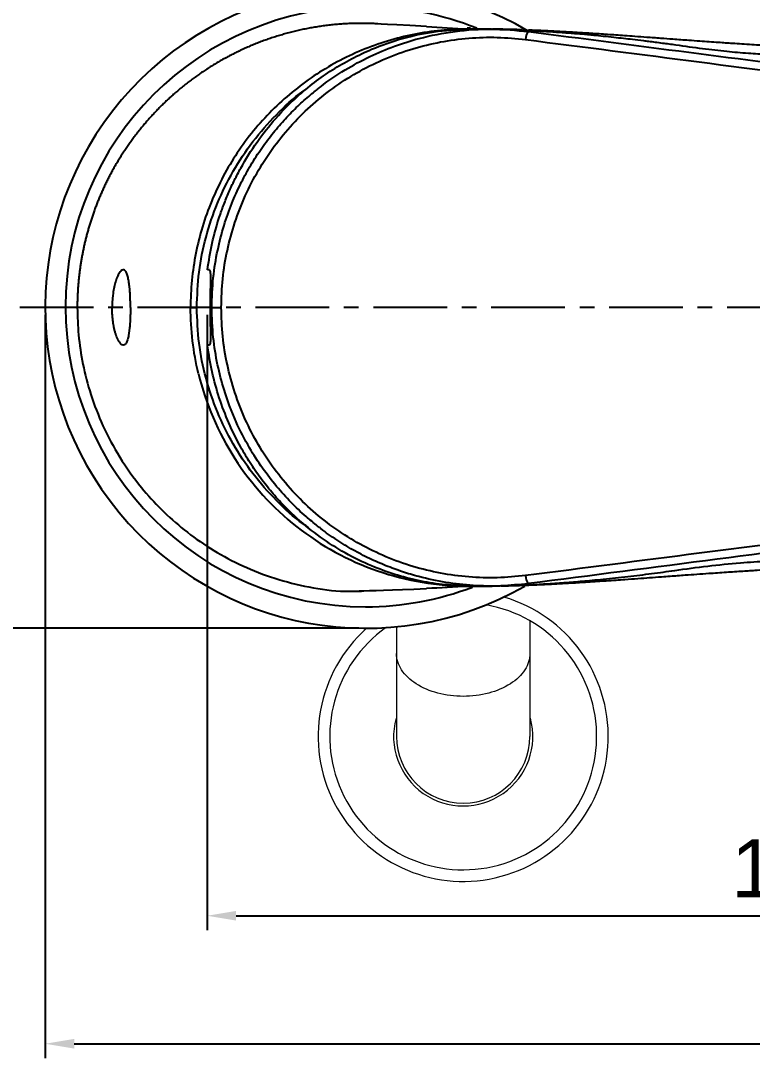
# Model space of a CAD drawing. Header units: millimetres. Extents: x 1261 to 1854, y -639 to -219.
# Drawn here: x 1374.3 to 1437.3, y -356 to -266.6 of the extents above; entities that cross this region are included whole.
import ezdxf

# ---------------------------------------------------------------- set-up
doc = ezdxf.new("R2010")
doc.units = ezdxf.units.MM
doc.header["$LTSCALE"] = 0.1
doc.linetypes.add('CENTERX2', pattern=[101.6, 63.5, -12.7, 12.7, -12.7])
doc.layers.get('0').update_dxf_attribs({"lineweight": 13})
doc.layers.add('CENTER', color=1, linetype='CENTERX2')
doc.layers.add('DIM', color=3, linetype='Continuous', lineweight=9)
doc.styles.get("Standard").update_dxf_attribs({"font": 'arial.ttf'})
doc.dimstyles.new('ISO-25', dxfattribs={"dimtxt": 2.5, "dimasz": 2.5, "dimexe": 1.25, "dimexo": 0.625, "dimtad": 1, "dimtxsty": 'Standard', "dimcen": 2.5, "dimadec": 0, "dimazin": 0, "dimtfac": 1, "dimtmove": 0, "dimatfit": 3, "dimfxl": 0, "dimarcsym": 0})

# ---------------------------------------------------------------- blocks, each defined once
blk = doc.blocks.new('*D15')
at = {"layer": 'Defpoints', "color": 0}
for p in [(1376.387, -291.277), (1534.956, -291.277), (1534.956, -354.724)]:
    blk.add_point(p, dxfattribs=at)
at = {"layer": 'DIM', "color": 3, "linetype": 'ByBlock', "lineweight": -2}
for p, q in [((1376.387, -291.902), (1376.387, -355.974)), ((1534.956, -291.902), (1534.956, -355.974)), ((1378.887, -354.724), (1532.456, -354.724))]:
    blk.add_line(p, q, dxfattribs=at)
at = {"layer": 'DIM', "color": 3}
for points in [[(1378.887, -354.307), (1378.887, -355.14), (1376.387, -354.724)], [(1532.456, -354.307), (1532.456, -355.14), (1534.956, -354.724)]]:
    blk.add_solid(points, dxfattribs=at)
at = {"layer": 'DIM', "color": 3, "insert": (1455.671, -351.094), "char_height": 5, "attachment_point": 5}
blk.add_mtext('158,6', dxfattribs=at)
blk = doc.blocks.new('*D16')
at = {"layer": 'Defpoints', "color": 0}
for p in [(1404.024, -263.639), (1354.168, -318.914), (1404.024, -318.914)]:
    blk.add_point(p, dxfattribs=at)
at = {"layer": 'DIM', "color": 3, "linetype": 'ByBlock', "lineweight": -2}
for p, q in [((1403.399, -263.639), (1352.918, -263.639)), ((1354.168, -266.139), (1354.168, -316.414)), ((1403.399, -318.914), (1352.918, -318.914))]:
    blk.add_line(p, q, dxfattribs=at)
at = {"layer": 'DIM', "color": 3}
for points in [[(1353.752, -266.139), (1354.585, -266.139), (1354.168, -263.639)], [(1353.752, -316.414), (1354.585, -316.414), (1354.168, -318.914)]]:
    blk.add_solid(points, dxfattribs=at)
at = {"layer": 'DIM', "color": 3, "insert": (1350.539, -291.277), "char_height": 5, "attachment_point": 5, "rotation": 90}
blk.add_mtext('55,3', dxfattribs=at)
blk = doc.blocks.new('*D17')
at = {"layer": 'Defpoints', "color": 0}
for p in [(1390.336, -291.277), (1498.137, -291.277), (1498.137, -343.693)]:
    blk.add_point(p, dxfattribs=at)
at = {"layer": 'DIM', "color": 3, "linetype": 'ByBlock', "lineweight": -2}
for p, q in [((1390.336, -291.902), (1390.336, -344.943)), ((1498.137, -291.902), (1498.137, -344.943)), ((1392.836, -343.693), (1495.637, -343.693))]:
    blk.add_line(p, q, dxfattribs=at)
at = {"layer": 'DIM', "color": 3}
for points in [[(1392.836, -343.277), (1392.836, -344.11), (1390.336, -343.693)], [(1495.637, -343.277), (1495.637, -344.11), (1498.137, -343.693)]]:
    blk.add_solid(points, dxfattribs=at)
at = {"layer": 'DIM', "color": 3, "insert": (1444.236, -340.064), "char_height": 5, "attachment_point": 5}
blk.add_mtext('107,8', dxfattribs=at)

msp = doc.modelspace()

# ---------------------------------------------------------------- linework, layer by layer
at = {"color": 7, "linetype": 'Continuous', "lineweight": 25}
for p, q in [((1405.002, -266.818), (1404.969, -266.816)), ((1405.002, -266.818), (1404.969, -266.816)), ((1413.103, -267.277), (1412.704, -267.28)), ((1414.84, -267.277), (1413.088, -267.277)), ((1390.533, -288.027), (1390.366, -288.027)), ((1379.147, -291.277), (1379.144, -291.277)), ((1390.596, -291.277), (1390.734, -291.277)), ((1390.533, -294.527), (1390.366, -294.527)), ((1412.704, -315.273), (1413.103, -315.277)), ((1413.088, -315.277), (1414.84, -315.277)), ((1414.421, -315.277), (1415.432, -315.26)), ((1414.421, -315.277), (1415.432, -315.26))]:
    msp.add_line(p, q, dxfattribs=at)
at = {"color": 7, "linetype": 'Continuous'}
for p, q in [((1418.158, -318.272), (1418.158, -328.231)), ((1406.658, -318.74), (1406.658, -328.231))]:
    msp.add_line(p, q, dxfattribs=at)
at = {"color": 7, "linetype": 'Continuous', "lineweight": 25, "flags": 128}
for points in [[(1388.909, -291.277), (1388.928, -291.277), (1388.966, -291.277), (1389.02, -291.277), (1389.088, -291.277), (1389.169, -291.277), (1389.258, -291.277), (1389.353, -291.277), (1389.45, -291.277)], [(1388.909, -291.277), (1388.928, -291.277), (1388.966, -291.277), (1389.02, -291.277), (1389.088, -291.277), (1389.169, -291.277), (1389.258, -291.277), (1389.353, -291.277), (1389.45, -291.277)], [(1390.734, -291.277), (1390.761, -291.277), (1390.815, -291.277), (1390.893, -291.277), (1390.993, -291.277), (1391.113, -291.277), (1391.249, -291.277), (1391.398, -291.277), (1391.556, -291.277)]]:
    msp.add_lwpolyline(points, dxfattribs=at)
at = {"color": 7, "linetype": 'Continuous', "lineweight": 25}
for centre, radius, start, end in [((1404.024, -291.277), 27.638, 59.59367, 299.73114), ((1403.987, -291.208), 25.855, 90, 270), ((1403.987, -291.208), 25.855, 68.18586, 90), ((1418.907, -268.178), 1.127, 141.88058, 179.86995), ((1418.907, -314.376), 1.127, 180.12968, 218.12008), ((1403.987, -291.208), 25.855, 270, 290.90669)]:
    msp.add_arc(centre, radius, start, end, dxfattribs=at)
at = {"color": 7, "linetype": 'Continuous'}
for radius, start, end in [(12.5, 131.81114, 73.75336), (11.5, 125.43284, 80.13166), (6, 164.82052, 15.17935), (5.75, 180, 0)]:
    msp.add_arc((1412.408, -328.231), radius, start, end, dxfattribs=at)
at = {"color": 7, "linetype": 'Continuous', "lineweight": 25}
for points, knots in [([(1405.059, -266.821), (1404.89, -266.812), (1404.553, -266.795), (1404.048, -266.782), (1403.545, -266.779), (1403.043, -266.786), (1402.544, -266.804), (1402.047, -266.832), (1401.553, -266.869), (1401.061, -266.916), (1400.572, -266.973), (1400.087, -267.039), (1399.605, -267.114), (1399.126, -267.199), (1398.651, -267.293), (1398.18, -267.395), (1397.713, -267.507), (1397.25, -267.627), (1396.791, -267.755), (1396.337, -267.892), (1395.888, -268.037), (1395.443, -268.19), (1395.003, -268.352), (1394.568, -268.521), (1394.138, -268.697), (1393.713, -268.881), (1393.294, -269.072), (1392.88, -269.27), (1392.471, -269.475), (1392.068, -269.687), (1391.671, -269.905), (1391.279, -270.129), (1390.893, -270.359), (1390.513, -270.596), (1390.139, -270.838), (1389.771, -271.086), (1389.409, -271.339), (1389.053, -271.597), (1388.704, -271.861), (1388.361, -272.13), (1388.024, -272.403), (1387.693, -272.681), (1387.369, -272.964), (1387.052, -273.251), (1386.741, -273.543), (1386.436, -273.838), (1386.139, -274.137), (1385.847, -274.44), (1385.562, -274.747), (1385.284, -275.057), (1385.013, -275.37), (1384.747, -275.687), (1384.489, -276.006), (1384.237, -276.328), (1383.991, -276.652), (1383.752, -276.979), (1383.52, -277.309), (1383.294, -277.64), (1383.074, -277.974), (1382.861, -278.309), (1382.655, -278.646), (1382.454, -278.985), (1382.26, -279.325), (1382.073, -279.666), (1381.892, -280.009), (1381.717, -280.352), (1381.548, -280.697), (1381.386, -281.043), (1381.23, -281.389), (1381.08, -281.736), (1380.936, -282.083), (1380.799, -282.431), (1380.667, -282.779), (1380.541, -283.127), (1380.422, -283.476), (1380.308, -283.824), (1380.2, -284.172), (1380.098, -284.52), (1380.001, -284.867), (1379.91, -285.214), (1379.824, -285.56), (1379.744, -285.906), (1379.669, -286.251), (1379.6, -286.595), (1379.536, -286.938), (1379.476, -287.28), (1379.423, -287.621), (1379.374, -287.96), (1379.33, -288.299), (1379.291, -288.636), (1379.256, -288.972), (1379.227, -289.306), (1379.202, -289.639), (1379.182, -289.97), (1379.166, -290.299), (1379.155, -290.626), (1379.148, -290.952), (1379.148, -291.169), (1379.147, -291.277)], [0, 0, 0, 0, 0.012715, 0.025381, 0.037999, 0.050569, 0.063091, 0.075564, 0.087989, 0.100366, 0.112694, 0.124974, 0.137206, 0.149388, 0.161522, 0.173607, 0.185643, 0.197631, 0.209569, 0.221459, 0.233301, 0.245094, 0.256839, 0.268535, 0.280184, 0.291785, 0.303338, 0.314843, 0.3263, 0.33771, 0.349071, 0.360384, 0.371648, 0.382864, 0.394032, 0.405151, 0.416222, 0.427244, 0.438218, 0.449142, 0.460018, 0.470845, 0.481624, 0.492354, 0.503036, 0.513669, 0.524254, 0.534791, 0.54528, 0.555721, 0.566114, 0.576458, 0.586755, 0.597003, 0.607204, 0.617356, 0.627459, 0.637515, 0.647522, 0.65748, 0.66739, 0.677251, 0.687064, 0.696828, 0.706543, 0.716209, 0.725827, 0.735396, 0.744917, 0.754389, 0.763812, 0.773187, 0.782514, 0.791793, 0.801023, 0.810205, 0.819339, 0.828425, 0.837463, 0.846453, 0.855394, 0.864287, 0.873132, 0.881929, 0.890677, 0.899378, 0.908029, 0.916633, 0.925187, 0.933694, 0.942152, 0.950561, 0.958922, 0.967235, 0.975499, 0.983714, 0.991881, 1, 1, 1, 1]), ([(1409.241, -267.055), (1404.89, -266.812), (1404.553, -266.795), (1404.048, -266.782), (1403.545, -266.779), (1403.043, -266.786), (1402.544, -266.804), (1402.047, -266.832), (1401.553, -266.869), (1401.061, -266.916), (1400.572, -266.973), (1400.087, -267.039), (1399.605, -267.114), (1399.126, -267.199), (1398.651, -267.293), (1398.18, -267.395), (1397.713, -267.507), (1397.25, -267.627), (1396.791, -267.755), (1396.337, -267.892), (1395.888, -268.037), (1395.443, -268.19), (1395.003, -268.352), (1394.568, -268.521), (1394.138, -268.697), (1393.713, -268.881), (1393.294, -269.072), (1392.88, -269.27), (1392.471, -269.475), (1392.068, -269.687), (1391.671, -269.905), (1391.279, -270.129), (1390.893, -270.359), (1390.513, -270.596), (1390.139, -270.838), (1389.771, -271.086), (1389.409, -271.339), (1389.053, -271.597), (1388.704, -271.861), (1388.361, -272.13), (1388.024, -272.403), (1387.693, -272.681), (1387.369, -272.964), (1387.052, -273.251), (1386.741, -273.543), (1386.436, -273.838), (1386.139, -274.137), (1385.847, -274.44), (1385.562, -274.747), (1385.284, -275.057), (1385.013, -275.37), (1384.747, -275.687), (1384.489, -276.006), (1384.237, -276.328), (1383.991, -276.652), (1383.752, -276.979), (1383.52, -277.309), (1383.294, -277.64), (1383.074, -277.974), (1382.861, -278.309), (1382.655, -278.646), (1382.454, -278.985), (1382.26, -279.325), (1382.073, -279.666), (1381.892, -280.009), (1381.717, -280.352), (1381.548, -280.697), (1381.386, -281.043), (1381.23, -281.389), (1381.08, -281.736), (1380.936, -282.083), (1380.799, -282.431), (1380.667, -282.779), (1380.541, -283.127), (1380.422, -283.476), (1380.308, -283.824), (1380.2, -284.172), (1380.098, -284.52), (1380.001, -284.867), (1379.91, -285.214), (1379.824, -285.56), (1379.744, -285.906), (1379.669, -286.251), (1379.6, -286.595), (1379.536, -286.938), (1379.476, -287.28), (1379.423, -287.621), (1379.374, -287.96), (1379.33, -288.299), (1379.291, -288.636), (1379.256, -288.972), (1379.227, -289.306), (1379.202, -289.639), (1379.182, -289.97), (1379.166, -290.299), (1379.155, -290.626), (1379.148, -290.952), (1379.148, -291.169), (1379.147, -291.277)], [0, 0, 0, 0, 0.012715, 0.025381, 0.037999, 0.050569, 0.063091, 0.075564, 0.087989, 0.100366, 0.112694, 0.124974, 0.137206, 0.149388, 0.161522, 0.173607, 0.185643, 0.197631, 0.209569, 0.221459, 0.233301, 0.245094, 0.256839, 0.268535, 0.280184, 0.291785, 0.303338, 0.314843, 0.3263, 0.33771, 0.349071, 0.360384, 0.371648, 0.382864, 0.394032, 0.405151, 0.416222, 0.427244, 0.438218, 0.449142, 0.460018, 0.470845, 0.481624, 0.492354, 0.503036, 0.513669, 0.524254, 0.534791, 0.54528, 0.555721, 0.566114, 0.576458, 0.586755, 0.597003, 0.607204, 0.617356, 0.627459, 0.637515, 0.647522, 0.65748, 0.66739, 0.677251, 0.687064, 0.696828, 0.706543, 0.716209, 0.725827, 0.735396, 0.744917, 0.754389, 0.763812, 0.773187, 0.782514, 0.791793, 0.801023, 0.810205, 0.819339, 0.828425, 0.837463, 0.846453, 0.855394, 0.864287, 0.873132, 0.881929, 0.890677, 0.899378, 0.908029, 0.916633, 0.925187, 0.933694, 0.942152, 0.950561, 0.958922, 0.967235, 0.975499, 0.983714, 0.991881, 1, 1, 1, 1]), ([(1412.827, -267.274), (1411.262, -267.274), (1409.696, -267.428), (1406.626, -268.04), (1405.121, -268.498), (1402.228, -269.7), (1400.841, -270.444), (1398.238, -272.189), (1397.022, -273.191), (1394.808, -275.413), (1393.81, -276.633), (1392.07, -279.246), (1391.329, -280.638), (1390.131, -283.541), (1389.674, -285.052), (1389.063, -288.134), (1388.909, -289.706), (1388.909, -291.277)], [0, 0, 0, 0, 0.125, 0.125, 0.25, 0.25, 0.375, 0.375, 0.5, 0.5, 0.625, 0.625, 0.75, 0.75, 0.875, 0.875, 1, 1, 1, 1]), ([(1412.827, -267.274), (1411.262, -267.274), (1409.696, -267.428), (1406.626, -268.04), (1405.121, -268.498), (1402.228, -269.7), (1400.841, -270.444), (1398.238, -272.189), (1397.022, -273.191), (1394.808, -275.413), (1393.81, -276.633), (1392.07, -279.246), (1391.329, -280.638), (1390.131, -283.541), (1389.674, -285.052), (1389.063, -288.134), (1388.909, -289.706), (1388.909, -291.277)], [0, 0, 0, 0, 0.125, 0.125, 0.25, 0.25, 0.375, 0.375, 0.5, 0.5, 0.625, 0.625, 0.75, 0.75, 0.875, 0.875, 1, 1, 1, 1]), ([(1390.366, -288.027), (1390.487, -287.256), (1390.729, -285.718), (1391.255, -283.854), (1391.767, -282.405), (1392.204, -281.334), (1392.693, -280.281), (1393.463, -278.808), (1394.603, -276.982), (1396.235, -274.922), (1397.917, -273.23), (1399.569, -271.855), (1401.138, -270.758), (1402.785, -269.803), (1404.788, -268.858), (1407.161, -268.032), (1409.909, -267.43), (1411.77, -267.33), (1412.704, -267.28)], [0, 0, 0, 0, 0.065294, 0.130341, 0.163013, 0.195898, 0.229085, 0.262661, 0.339374, 0.41652, 0.495103, 0.55384, 0.612542, 0.671579, 0.731316, 0.820769, 0.909955, 1, 1, 1, 1]), ([(1399.858, -272.45), (1399.956, -272.37), (1400.702, -271.761), (1402.181, -270.782), (1404.3, -269.623), (1406.443, -268.726), (1408.899, -267.954), (1411.707, -267.413), (1414.877, -267.192), (1416.972, -267.385), (1418.02, -267.482)], [0, 0, 0, 0, 0.019674, 0.149099, 0.273614, 0.393262, 0.508089, 0.671872, 0.835782, 1, 1, 1, 1]), ([(1413.046, -267.192), (1412.994, -267.19), (1412.9, -267.187), (1412.803, -267.183), (1412.76, -267.181)], [0, 0, 0, 0, 0.553147, 1, 1, 1, 1]), ([(1413.046, -267.192), (1412.994, -267.19), (1412.9, -267.187), (1412.803, -267.183), (1412.76, -267.181)], [0, 0, 0, 0, 0.553147, 1, 1, 1, 1]), ([(1417.501, -267.344), (1417.493, -267.344), (1417.457, -267.343), (1417.412, -267.341), (1417.372, -267.34), (1417.36, -267.339), (1417.355, -267.339), (1417.353, -267.339), (1417.352, -267.339), (1417.352, -267.339), (1417.352, -267.339), (1417.352, -267.339), (1417.352, -267.339), (1417.136, -267.313), (1416.793, -267.326), (1416.378, -267.308), (1416.035, -267.301), (1415.687, -267.292), (1415.32, -267.286), (1415.06, -267.281), (1414.942, -267.28), (1414.922, -267.28)], [0, 0, 0, 0, 0.008068, 0.037925, 0.047024, 0.050247, 0.051513, 0.052041, 0.052268, 0.052366, 0.05241, 0.052428, 0.052437, 0.052444, 0.280546, 0.426583, 0.522482, 0.678783, 0.836828, 0.973657, 1, 1, 1, 1]), ([(1417.501, -267.344), (1417.493, -267.344), (1417.457, -267.343), (1417.412, -267.341), (1417.372, -267.34), (1417.36, -267.339), (1417.355, -267.339), (1417.353, -267.339), (1417.352, -267.339), (1417.352, -267.339), (1417.352, -267.339), (1417.352, -267.339), (1417.352, -267.339), (1417.136, -267.313), (1416.793, -267.326), (1416.378, -267.308), (1416.035, -267.301), (1415.687, -267.292), (1415.32, -267.286), (1415.06, -267.281), (1414.942, -267.28), (1414.922, -267.28)], [0, 0, 0, 0, 0.008068, 0.037925, 0.047024, 0.050247, 0.051513, 0.052041, 0.052268, 0.052366, 0.05241, 0.052428, 0.052437, 0.052444, 0.280546, 0.426583, 0.522482, 0.678783, 0.836828, 0.973657, 1, 1, 1, 1]), ([(1415.026, -267.287), (1415.262, -267.291), (1415.581, -267.295), (1416.012, -267.307), (1416.263, -267.314), (1416.495, -267.322), (1416.708, -267.329), (1416.9, -267.336), (1417.069, -267.342), (1417.217, -267.348), (1417.314, -267.352), (1417.366, -267.354), (1417.375, -267.355)], [0, 0, 0, 0, 0.334323, 0.450777, 0.557373, 0.654115, 0.741014, 0.818073, 0.8853, 0.942704, 0.990287, 1, 1, 1, 1]), ([(1415.026, -267.287), (1415.262, -267.291), (1415.581, -267.295), (1416.012, -267.307), (1416.263, -267.314), (1416.495, -267.322), (1416.708, -267.329), (1416.9, -267.336), (1417.069, -267.342), (1417.217, -267.348), (1417.314, -267.352), (1417.366, -267.354), (1417.375, -267.355)], [0, 0, 0, 0, 0.334323, 0.450777, 0.557373, 0.654115, 0.741014, 0.818073, 0.8853, 0.942704, 0.990287, 1, 1, 1, 1]), ([(1391.556, -291.277), (1391.582, -290.449), (1391.632, -288.793), (1392.04, -286.339), (1392.686, -283.94), (1393.587, -281.624), (1394.727, -279.418), (1396.094, -277.347), (1397.673, -275.433), (1399.447, -273.699), (1401.395, -272.166), (1403.495, -270.85), (1405.722, -269.766), (1408.049, -268.928), (1410.449, -268.342), (1412.89, -268.019), (1415.348, -267.936), (1416.969, -268.096), (1417.779, -268.175)], [0, 0, 0, 0, 0.062688, 0.125366, 0.188021, 0.250659, 0.313275, 0.375865, 0.438431, 0.500966, 0.563466, 0.625928, 0.688351, 0.750735, 0.813084, 0.875404, 0.937706, 1, 1, 1, 1]), ([(1417.779, -268.175), (1422.769, -268.818), (1432.607, -270.085), (1447.19, -271.972), (1461.372, -273.813), (1475.151, -275.609), (1484.211, -276.795), (1488.67, -277.38)], [0, 0, 0, 0, 0.211955, 0.417932, 0.617931, 0.811954, 1, 1, 1, 1]), ([(1418.02, -267.482), (1422.631, -268.079), (1431.754, -269.259), (1445.322, -271.017), (1459.367, -272.84), (1473.839, -274.719), (1483.892, -276.028), (1488.842, -276.672)], [0, 0, 0, 0, 0.196095, 0.387983, 0.575671, 0.79105, 1, 1, 1, 1]), ([(1438.707, -268.709), (1438.502, -268.697), (1438.028, -268.668), (1437.264, -268.62), (1436.444, -268.568), (1435.485, -268.505), (1434.279, -268.424), (1433.018, -268.336), (1431.705, -268.242), (1430.585, -268.16), (1429.374, -268.071), (1428.277, -267.99), (1427.237, -267.914), (1426.351, -267.851), (1425.572, -267.796), (1424.839, -267.745), (1424.121, -267.697), (1423.4, -267.65), (1422.72, -267.607), (1422.103, -267.569), (1421.534, -267.536), (1421.004, -267.506), (1420.467, -267.477), (1420.039, -267.455), (1419.673, -267.437), (1419.388, -267.423), (1419.107, -267.41), (1418.846, -267.398), (1418.51, -267.383), (1418.238, -267.372), (1418.055, -267.365), (1418.036, -267.364)], [0, 0, 0, 0, 0.027191, 0.062757, 0.101481, 0.1361, 0.189769, 0.261271, 0.302845, 0.364023, 0.410655, 0.46587, 0.513574, 0.554718, 0.590643, 0.624839, 0.660924, 0.696624, 0.733417, 0.765658, 0.793355, 0.824293, 0.851985, 0.882722, 0.897615, 0.916104, 0.933462, 0.948525, 0.96402, 0.996198, 1, 1, 1, 1]), ([(1438.707, -268.709), (1438.502, -268.697), (1438.028, -268.668), (1437.264, -268.62), (1436.444, -268.568), (1435.485, -268.505), (1434.279, -268.424), (1433.018, -268.336), (1431.705, -268.242), (1430.585, -268.16), (1429.374, -268.071), (1428.277, -267.99), (1427.237, -267.914), (1426.351, -267.851), (1425.572, -267.796), (1424.839, -267.745), (1424.121, -267.697), (1423.4, -267.65), (1422.72, -267.607), (1422.103, -267.569), (1421.534, -267.536), (1421.004, -267.506), (1420.467, -267.477), (1420.039, -267.455), (1419.673, -267.437), (1419.388, -267.423), (1419.107, -267.41), (1418.846, -267.398), (1418.51, -267.383), (1418.238, -267.372), (1418.055, -267.365), (1418.036, -267.364)], [0, 0, 0, 0, 0.027191, 0.062757, 0.101481, 0.1361, 0.189769, 0.261271, 0.302845, 0.364023, 0.410655, 0.46587, 0.513574, 0.554718, 0.590643, 0.624839, 0.660924, 0.696624, 0.733417, 0.765658, 0.793355, 0.824293, 0.851985, 0.882722, 0.897615, 0.916104, 0.933462, 0.948525, 0.96402, 0.996198, 1, 1, 1, 1]), ([(1389.45, -291.28), (1389.489, -290.254), (1389.566, -288.202), (1390.187, -285.178), (1391.168, -282.258), (1392.53, -279.494), (1394.231, -276.923), (1396.274, -274.63), (1397.874, -273.113), (1398.845, -272.472), (1398.963, -272.394)], [0, 0, 0, 0, 0.140086, 0.280171, 0.420257, 0.560342, 0.700428, 0.840513, 0.980599, 1, 1, 1, 1]), ([(1389.45, -291.28), (1389.489, -290.254), (1389.566, -288.202), (1390.187, -285.178), (1391.168, -282.258), (1392.53, -279.494), (1394.231, -276.923), (1396.274, -274.63), (1397.874, -273.113), (1398.845, -272.472), (1398.963, -272.394)], [0, 0, 0, 0, 0.140086, 0.280171, 0.420257, 0.560342, 0.700428, 0.840513, 0.980599, 1, 1, 1, 1]), ([(1390.734, -291.277), (1390.76, -290.416), (1390.812, -288.756), (1391.201, -286.388), (1391.75, -284.249), (1392.426, -282.345), (1393.174, -280.674), (1393.999, -279.14), (1394.903, -277.712), (1395.898, -276.364), (1396.933, -275.145), (1397.994, -274.054), (1398.963, -273.159), (1399.599, -272.655), (1399.858, -272.45)], [0, 0, 0, 0, 0.119253, 0.229826, 0.331716, 0.424924, 0.509447, 0.585286, 0.666148, 0.743484, 0.817294, 0.887583, 0.954353, 1, 1, 1, 1]), ([(1383.728, -291.277), (1383.728, -291.24), (1383.727, -291.165), (1383.727, -291.052), (1383.725, -290.94), (1383.724, -290.828), (1383.721, -290.716), (1383.718, -290.604), (1383.715, -290.493), (1383.705, -290.24), (1383.684, -289.857), (1383.643, -289.394), (1383.585, -288.958), (1383.5, -288.561), (1383.382, -288.229), (1383.238, -288.046), (1383.102, -288.015), (1382.955, -288.068), (1382.794, -288.227), (1382.594, -288.601), (1382.431, -289.068), (1382.301, -289.602), (1382.226, -290.074), (1382.189, -290.427), (1382.172, -290.636), (1382.16, -290.848), (1382.152, -291.062), (1382.151, -291.205), (1382.151, -291.277)], [0, 0, 0, 0, 0.00645, 0.012963, 0.019579, 0.026338, 0.033279, 0.040434, 0.047836, 0.055513, 0.093503, 0.139756, 0.197152, 0.267544, 0.353462, 0.459255, 0.540492, 0.58054, 0.685565, 0.76906, 0.837682, 0.8907, 0.935233, 0.949082, 0.96235, 0.975165, 0.987664, 1, 1, 1, 1]), ([(1383.728, -291.277), (1383.728, -291.24), (1383.727, -291.165), (1383.727, -291.052), (1383.725, -290.94), (1383.724, -290.828), (1383.721, -290.716), (1383.718, -290.604), (1383.715, -290.493), (1383.705, -290.24), (1383.684, -289.857), (1383.643, -289.394), (1383.585, -288.958), (1383.5, -288.561), (1383.382, -288.229), (1383.238, -288.046), (1383.102, -288.015), (1382.955, -288.068), (1382.794, -288.227), (1382.594, -288.601), (1382.431, -289.068), (1382.301, -289.602), (1382.226, -290.074), (1382.189, -290.427), (1382.172, -290.636), (1382.16, -290.848), (1382.152, -291.062), (1382.151, -291.205), (1382.151, -291.277)], [0, 0, 0, 0, 0.00645, 0.012963, 0.019579, 0.026338, 0.033279, 0.040434, 0.047836, 0.055513, 0.093503, 0.139756, 0.197152, 0.267544, 0.353462, 0.459255, 0.540492, 0.58054, 0.685565, 0.76906, 0.837682, 0.8907, 0.935233, 0.949082, 0.96235, 0.975165, 0.987664, 1, 1, 1, 1]), ([(1390.533, -288.027), (1390.563, -288.076), (1390.623, -288.174), (1390.627, -288.926), (1390.604, -290.001), (1390.598, -290.853), (1390.596, -291.277)], [0, 0, 0, 0, 0.249625, 0.500267, 0.75122, 1, 1, 1, 1]), ([(1379.147, -291.277), (1379.169, -292.065), (1379.215, -293.699), (1379.605, -296.213), (1380.287, -298.843), (1381.334, -301.54), (1382.781, -304.246), (1384.497, -306.651), (1386.388, -308.73), (1388.364, -310.488), (1390.601, -312.077), (1393.09, -313.447), (1395.815, -314.557), (1398.75, -315.335), (1401.389, -315.75), (1403.037, -315.729), (1403.641, -315.722)], [0, 0, 0, 0, 0.061453, 0.12744, 0.197963, 0.27302, 0.352611, 0.436735, 0.502824, 0.571466, 0.642659, 0.716403, 0.792698, 0.871543, 0.952938, 1, 1, 1, 1]), ([(1379.147, -291.277), (1379.169, -292.065), (1379.215, -293.699), (1379.605, -296.213), (1380.287, -298.843), (1381.334, -301.54), (1382.781, -304.246), (1384.497, -306.651), (1386.388, -308.73), (1388.364, -310.488), (1390.601, -312.077), (1393.09, -313.447), (1395.815, -314.557), (1398.75, -315.335), (1401.389, -315.75), (1403.037, -315.729), (1409.241, -315.499)], [0, 0, 0, 0, 0.061453, 0.12744, 0.197963, 0.27302, 0.352611, 0.436735, 0.502824, 0.571466, 0.642659, 0.716403, 0.792698, 0.871543, 0.952938, 1, 1, 1, 1]), ([(1383.728, -291.277), (1383.728, -291.314), (1383.728, -291.39), (1383.727, -291.503), (1383.726, -291.615), (1383.724, -291.727), (1383.721, -291.839), (1383.718, -291.95), (1383.715, -292.06), (1383.705, -292.317), (1383.684, -292.7), (1383.651, -293.064), (1383.618, -293.345), (1383.586, -293.562), (1383.548, -293.766), (1383.485, -294.036), (1383.382, -294.324), (1383.217, -294.534), (1383.013, -294.542), (1382.793, -294.326), (1382.619, -293.999), (1382.499, -293.679), (1382.422, -293.434), (1382.355, -293.171), (1382.297, -292.902), (1382.249, -292.623), (1382.214, -292.364), (1382.189, -292.127), (1382.172, -291.919), (1382.16, -291.708), (1382.152, -291.493), (1382.151, -291.349), (1382.151, -291.277)], [0, 0, 0, 0, 0.006518, 0.013063, 0.019684, 0.026429, 0.033344, 0.04047, 0.047846, 0.055508, 0.094057, 0.139744, 0.167447, 0.197192, 0.231411, 0.267576, 0.353489, 0.45926, 0.580371, 0.685375, 0.769708, 0.804753, 0.837497, 0.865658, 0.891817, 0.914273, 0.935224, 0.949058, 0.96227, 0.975033, 0.987541, 1, 1, 1, 1]), ([(1383.728, -291.277), (1383.728, -291.314), (1383.728, -291.39), (1383.727, -291.503), (1383.726, -291.615), (1383.724, -291.727), (1383.721, -291.839), (1383.718, -291.95), (1383.715, -292.06), (1383.705, -292.317), (1383.684, -292.7), (1383.651, -293.064), (1383.618, -293.345), (1383.586, -293.562), (1383.548, -293.766), (1383.485, -294.036), (1383.382, -294.324), (1383.217, -294.534), (1383.013, -294.542), (1382.793, -294.326), (1382.619, -293.999), (1382.499, -293.679), (1382.422, -293.434), (1382.355, -293.171), (1382.297, -292.902), (1382.249, -292.623), (1382.214, -292.364), (1382.189, -292.127), (1382.172, -291.919), (1382.16, -291.708), (1382.152, -291.493), (1382.151, -291.349), (1382.151, -291.277)], [0, 0, 0, 0, 0.006518, 0.013063, 0.019684, 0.026429, 0.033344, 0.04047, 0.047846, 0.055508, 0.094057, 0.139744, 0.167447, 0.197192, 0.231411, 0.267576, 0.353489, 0.45926, 0.580371, 0.685375, 0.769708, 0.804753, 0.837497, 0.865658, 0.891817, 0.914273, 0.935224, 0.949058, 0.96227, 0.975033, 0.987541, 1, 1, 1, 1]), ([(1399.109, -310.258), (1398.943, -310.149), (1397.922, -309.478), (1396.276, -307.929), (1394.234, -305.634), (1392.532, -303.064), (1391.17, -300.301), (1390.189, -297.38), (1389.566, -294.356), (1389.489, -292.305), (1389.45, -291.28)], [0, 0, 0, 0, 0.027007, 0.166006, 0.305005, 0.444004, 0.583003, 0.722002, 0.861001, 1, 1, 1, 1]), ([(1399.109, -310.258), (1398.943, -310.149), (1397.922, -309.478), (1396.276, -307.929), (1394.234, -305.634), (1392.532, -303.064), (1391.17, -300.301), (1390.189, -297.38), (1389.566, -294.356), (1389.489, -292.305), (1389.45, -291.28)], [0, 0, 0, 0, 0.027007, 0.166006, 0.305005, 0.444004, 0.583003, 0.722002, 0.861001, 1, 1, 1, 1]), ([(1390.596, -291.277), (1390.598, -291.701), (1390.604, -292.554), (1390.627, -293.628), (1390.623, -294.38), (1390.563, -294.478), (1390.533, -294.527)], [0, 0, 0, 0, 0.248857, 0.499951, 0.750437, 1, 1, 1, 1]), ([(1399.859, -310.102), (1399.522, -309.833), (1398.728, -309.198), (1397.543, -308.061), (1396.285, -306.678), (1395.078, -305.108), (1393.888, -303.256), (1392.733, -301.007), (1391.827, -298.602), (1391.2, -296.162), (1390.812, -293.795), (1390.76, -292.137), (1390.734, -291.277)], [0, 0, 0, 0, 0.059678, 0.140954, 0.227286, 0.318679, 0.415138, 0.53208, 0.668514, 0.770341, 0.880836, 1, 1, 1, 1]), ([(1417.779, -314.378), (1416.969, -314.458), (1415.348, -314.618), (1412.89, -314.535), (1410.449, -314.211), (1408.049, -313.625), (1405.722, -312.787), (1403.495, -311.704), (1401.395, -310.388), (1399.447, -308.854), (1397.673, -307.12), (1396.094, -305.207), (1394.727, -303.135), (1393.587, -300.929), (1392.686, -298.614), (1392.04, -296.215), (1391.632, -293.76), (1391.582, -292.105), (1391.556, -291.277)], [0, 0, 0, 0, 0.062294, 0.124596, 0.186917, 0.249266, 0.31165, 0.374072, 0.436534, 0.499034, 0.56157, 0.624136, 0.686726, 0.749341, 0.811979, 0.874634, 0.937312, 1, 1, 1, 1]), ([(1412.704, -315.273), (1412.002, -315.242), (1410.604, -315.18), (1408.53, -314.833), (1406.493, -314.3), (1404.379, -313.522), (1402.223, -312.471), (1400.074, -311.099), (1398.336, -309.693), (1396.961, -308.368), (1395.907, -307.205), (1394.932, -305.974), (1394.037, -304.674), (1393.104, -303.103), (1392.184, -301.244), (1391.36, -299.075), (1390.729, -296.836), (1390.487, -295.298), (1390.366, -294.527)], [0, 0, 0, 0, 0.067661, 0.134687, 0.201552, 0.268731, 0.348169, 0.426597, 0.504885, 0.552262, 0.598987, 0.645272, 0.691335, 0.737396, 0.804126, 0.869655, 0.934701, 1, 1, 1, 1]), ([(1389.593, -296.977), (1390.223, -299.564), (1391.286, -302.044), (1394.16, -306.52), (1395.972, -308.516), (1400.146, -311.804), (1402.507, -313.095), (1407.522, -314.834), (1410.174, -315.28), (1412.827, -315.279)], [0, 0, 0, 0, 0.25, 0.25, 0.5, 0.5, 0.75, 0.75, 1, 1, 1, 1]), ([(1389.593, -296.977), (1390.223, -299.564), (1391.286, -302.044), (1394.16, -306.52), (1395.972, -308.516), (1400.146, -311.804), (1402.507, -313.095), (1407.522, -314.834), (1410.174, -315.28), (1412.827, -315.279)], [0, 0, 0, 0, 0.25, 0.25, 0.5, 0.5, 0.75, 0.75, 1, 1, 1, 1]), ([(1488.67, -305.174), (1484.211, -305.758), (1475.151, -306.945), (1461.372, -308.741), (1447.19, -310.582), (1432.607, -312.468), (1422.769, -313.736), (1417.779, -314.378)], [0, 0, 0, 0, 0.188046, 0.382069, 0.582068, 0.788045, 1, 1, 1, 1]), ([(1488.842, -305.882), (1484.649, -306.427), (1476.154, -307.533), (1463.272, -309.207), (1449.279, -311.023), (1434.152, -312.984), (1423.443, -314.37), (1418.02, -315.071)], [0, 0, 0, 0, 0.176989, 0.35852, 0.54461, 0.769401, 1, 1, 1, 1]), ([(1418.02, -315.071), (1417.233, -315.151), (1415.659, -315.311), (1413.275, -315.263), (1410.905, -315), (1408.867, -314.565), (1407.15, -314.054), (1405.728, -313.533), (1404.304, -312.905), (1402.885, -312.168), (1401.489, -311.307), (1400.474, -310.613), (1399.951, -310.178), (1399.859, -310.102)], [0, 0, 0, 0, 0.123556, 0.246925, 0.370183, 0.493407, 0.569363, 0.647458, 0.727708, 0.810126, 0.894727, 0.98152, 1, 1, 1, 1]), ([(1415.687, -315.261), (1415.713, -315.26), (1415.791, -315.259), (1415.997, -315.254), (1416.346, -315.245), (1416.931, -315.229), (1417.56, -315.208), (1418.266, -315.18), (1418.886, -315.154), (1419.541, -315.124), (1420.171, -315.092), (1420.688, -315.065), (1421.139, -315.04), (1421.463, -315.022), (1421.779, -315.003), (1422.028, -314.989), (1422.198, -314.978), (1422.288, -314.973), (1422.348, -314.969), (1422.625, -314.952), (1423.173, -314.918), (1423.946, -314.868), (1424.762, -314.813), (1425.546, -314.759), (1426.453, -314.696), (1427.416, -314.626), (1428.472, -314.549), (1429.401, -314.48), (1430.42, -314.405), (1431.772, -314.306), (1433.393, -314.191), (1435.055, -314.077), (1436.445, -313.985), (1437.649, -313.909), (1438.381, -313.864), (1438.707, -313.844)], [0, 0, 0, 0, 0.005341, 0.015577, 0.040876, 0.073064, 0.124835, 0.152031, 0.191611, 0.224829, 0.253402, 0.285738, 0.299759, 0.317522, 0.330913, 0.343321, 0.351492, 0.353989, 0.355425, 0.359545, 0.39118, 0.428164, 0.459709, 0.494699, 0.525648, 0.570667, 0.610581, 0.650523, 0.679031, 0.728335, 0.805308, 0.86289, 0.916822, 0.963004, 1, 1, 1, 1]), ([(1415.687, -315.261), (1415.713, -315.26), (1415.791, -315.259), (1415.997, -315.254), (1416.346, -315.245), (1416.931, -315.229), (1417.56, -315.208), (1418.266, -315.18), (1418.886, -315.154), (1419.541, -315.124), (1420.171, -315.092), (1420.688, -315.065), (1421.139, -315.04), (1421.463, -315.022), (1421.779, -315.003), (1422.028, -314.989), (1422.198, -314.978), (1422.288, -314.973), (1422.348, -314.969), (1422.625, -314.952), (1423.173, -314.918), (1423.946, -314.868), (1424.762, -314.813), (1425.546, -314.759), (1426.453, -314.696), (1427.416, -314.626), (1428.472, -314.549), (1429.401, -314.48), (1430.42, -314.405), (1431.772, -314.306), (1433.393, -314.191), (1435.055, -314.077), (1436.445, -313.985), (1437.649, -313.909), (1438.381, -313.864), (1438.707, -313.844)], [0, 0, 0, 0, 0.005341, 0.015577, 0.040876, 0.073064, 0.124835, 0.152031, 0.191611, 0.224829, 0.253402, 0.285738, 0.299759, 0.317522, 0.330913, 0.343321, 0.351492, 0.353989, 0.355425, 0.359545, 0.39118, 0.428164, 0.459709, 0.494699, 0.525648, 0.570667, 0.610581, 0.650523, 0.679031, 0.728335, 0.805308, 0.86289, 0.916822, 0.963004, 1, 1, 1, 1]), ([(1412.827, -315.28), (1412.869, -315.28), (1412.97, -315.279), (1413.071, -315.279), (1413.13, -315.279)], [0, 0, 0, 0, 0.416129, 1, 1, 1, 1]), ([(1412.827, -315.28), (1412.869, -315.28), (1412.97, -315.279), (1413.071, -315.279), (1413.13, -315.279)], [0, 0, 0, 0, 0.416129, 1, 1, 1, 1]), ([(1414.637, -315.277), (1414.672, -315.276), (1414.901, -315.274), (1415.182, -315.27), (1415.455, -315.265), (1415.536, -315.264), (1415.578, -315.263), (1415.597, -315.262)], [0, 0, 0, 0, 0.114336, 0.7569216, 0.8726738, 0.9448314, 1, 1, 1, 1]), ([(1414.637, -315.277), (1414.672, -315.276), (1414.901, -315.274), (1415.182, -315.27), (1415.455, -315.265), (1415.536, -315.264), (1415.578, -315.263), (1415.597, -315.262)], [0, 0, 0, 0, 0.114336, 0.7569216, 0.8726738, 0.9448314, 1, 1, 1, 1]), ([(1415.793, -315.252), (1415.803, -315.252), (1415.896, -315.25), (1416.071, -315.245), (1416.307, -315.238), (1416.519, -315.231), (1416.706, -315.225), (1416.866, -315.219), (1417.186, -315.207), (1417.462, -315.196), (1417.711, -315.184), (1417.72, -315.183)], [0, 0, 0, 0, 0.0160241, 0.1595229, 0.2878364, 0.4009731, 0.4989386, 0.5817425, 0.6493879, 0.9875001, 1, 1, 1, 1]), ([(1415.793, -315.252), (1415.803, -315.252), (1415.896, -315.25), (1416.071, -315.245), (1416.307, -315.238), (1416.519, -315.231), (1416.706, -315.225), (1416.866, -315.219), (1417.186, -315.207), (1417.462, -315.196), (1417.711, -315.184), (1417.72, -315.183)], [0, 0, 0, 0, 0.0160241, 0.1595229, 0.2878364, 0.4009731, 0.4989386, 0.5817425, 0.6493879, 0.9875001, 1, 1, 1, 1])]:
    msp.add_open_spline(points, degree=3, knots=knots, dxfattribs=at)
for points in [[(1409.241, -267.055), (1410.441, -267.125), (1411.636, -267.198), (1412.827, -267.274)], [(1409.241, -267.055), (1410.441, -267.125), (1411.636, -267.198), (1412.827, -267.274)], [(1412.827, -267.274), (1412.928, -267.274), (1413.029, -267.274), (1413.13, -267.274)], [(1412.827, -267.274), (1412.928, -267.274), (1413.029, -267.274), (1413.13, -267.274)], [(1389.595, -296.977), (1389.142, -295.113), (1388.91, -293.195), (1388.909, -291.277)], [(1389.595, -296.977), (1389.142, -295.113), (1388.91, -293.195), (1388.909, -291.277)], [(1412.827, -315.28), (1411.636, -315.355), (1410.441, -315.428), (1409.241, -315.499)], [(1412.827, -315.28), (1411.636, -315.355), (1410.441, -315.428), (1409.241, -315.499)]]:
    msp.add_open_spline(points, degree=3, dxfattribs=at)
at = {"color": 8, "linetype": 'Continuous', "lineweight": 25}
for points, knots in [([(1417.375, -267.355), (1417.824, -267.375), (1418.685, -267.414), (1420.051, -267.497), (1421.349, -267.589), (1422.541, -267.686), (1423.564, -267.781), (1424.492, -267.876), (1425.345, -267.966), (1426.189, -268.057), (1427.045, -268.157), (1427.761, -268.246), (1428.414, -268.329), (1428.958, -268.396), (1429.542, -268.469), (1430.138, -268.548), (1431.288, -268.709), (1432.96, -268.941), (1435.049, -269.181), (1436.899, -269.354), (1438.056, -269.412), (1438.595, -269.439)], [0, 0, 0, 0, 0.084748, 0.162286, 0.231033, 0.291063, 0.342403, 0.379972, 0.423004, 0.461747, 0.496189, 0.539062, 0.557762, 0.583027, 0.611038, 0.634601, 0.661095, 0.761138, 0.850968, 0.930637, 1, 1, 1, 1]), ([(1417.375, -267.355), (1417.824, -267.375), (1418.685, -267.414), (1420.051, -267.497), (1421.349, -267.589), (1422.541, -267.686), (1423.564, -267.781), (1424.492, -267.876), (1425.345, -267.966), (1426.189, -268.057), (1427.045, -268.157), (1427.761, -268.246), (1428.414, -268.329), (1428.958, -268.396), (1429.542, -268.469), (1430.138, -268.548), (1431.288, -268.709), (1432.96, -268.941), (1435.049, -269.181), (1436.899, -269.354), (1438.056, -269.412), (1438.595, -269.439)], [0, 0, 0, 0, 0.084748, 0.162286, 0.231033, 0.291063, 0.342403, 0.379972, 0.423004, 0.461747, 0.496189, 0.539062, 0.557762, 0.583027, 0.611038, 0.634601, 0.661095, 0.761138, 0.850968, 0.930637, 1, 1, 1, 1]), ([(1417.72, -315.183), (1417.946, -315.173), (1418.405, -315.151), (1419.137, -315.111), (1419.901, -315.064), (1420.609, -315.017), (1421.279, -314.968), (1421.933, -314.916), (1422.687, -314.852), (1423.543, -314.773), (1424.501, -314.679), (1425.525, -314.571), (1426.575, -314.453), (1427.614, -314.33), (1428.636, -314.201), (1429.639, -314.069), (1431.243, -313.842), (1433.464, -313.545), (1436.121, -313.262), (1437.829, -313.16), (1438.595, -313.115)], [0, 0, 0, 0, 0.0432173, 0.0877018, 0.1317712, 0.1754279, 0.205343, 0.2395336, 0.2779699, 0.3206101, 0.3674016, 0.4177367, 0.4667256, 0.5143873, 0.5607317, 0.605745, 0.6494207, 0.7750832, 0.8990155, 1, 1, 1, 1]), ([(1417.72, -315.183), (1417.946, -315.173), (1418.405, -315.151), (1419.137, -315.111), (1419.901, -315.064), (1420.609, -315.017), (1421.279, -314.968), (1421.933, -314.916), (1422.687, -314.852), (1423.543, -314.773), (1424.501, -314.679), (1425.525, -314.571), (1426.575, -314.453), (1427.614, -314.33), (1428.636, -314.201), (1429.639, -314.069), (1431.243, -313.842), (1433.464, -313.545), (1436.121, -313.262), (1437.829, -313.16), (1438.595, -313.115)], [0, 0, 0, 0, 0.0432173, 0.0877018, 0.1317712, 0.1754279, 0.205343, 0.2395336, 0.2779699, 0.3206101, 0.3674016, 0.4177367, 0.4667256, 0.5143873, 0.5607317, 0.605745, 0.6494207, 0.7750832, 0.8990155, 1, 1, 1, 1])]:
    msp.add_open_spline(points, degree=3, knots=knots, dxfattribs=at)
at = {"color": 7, "linetype": 'Continuous'}
for points, knots in [([(1412.408, -324.783), (1411.669, -324.783), (1410.247, -324.61), (1408.628, -323.951), (1407.626, -323.181), (1407.08, -322.539), (1406.738, -321.833), (1406.658, -321.331), (1406.658, -321.088)], [0, 0, 0, 0, 0.296408, 0.567663, 0.689035, 0.800086, 0.902531, 1, 1, 1, 1]), ([(1418.158, -321.087), (1418.158, -321.33), (1418.079, -321.832), (1417.737, -322.538), (1417.191, -323.181), (1416.189, -323.951), (1414.569, -324.61), (1413.148, -324.783), (1412.408, -324.783)], [0, 0, 0, 0, 0.097469, 0.19991, 0.310953, 0.43232, 0.703577, 1, 1, 1, 1])]:
    msp.add_open_spline(points, degree=3, knots=knots, dxfattribs=at)
at = {"layer": 'CENTER'}
msp.add_line((1543.095, -291.277), (1368.871, -291.277), dxfattribs=at)

# ---------------------------------------------------------------- dimensions: what is measured, and where the dimension line sits
at = {"layer": 'DIM', "color": 7}
dim = msp.add_linear_dim(base=(1354.168, -318.914), p1=(1404.024, -263.639), p2=(1404.024, -318.914), angle=90, dimstyle='ISO-25', override={"dimtxt": 5, "dimdec": 1, "dimcen": 5, "dimclrd": 3, "dimclre": 3, "dimclrt": 3, "dimtdec": 1, "dimfxl": 1.25, "dimtfill": 1, "dimarcsym": 1}, dxfattribs=at)
dim.commit()
dim.dimension.update_dxf_attribs({"geometry": '*D16', "text_midpoint": (1350.539, -291.277)})
dim = msp.add_linear_dim(base=(1534.956, -354.724), p1=(1376.387, -291.277), p2=(1534.956, -291.277), dimstyle='ISO-25', override={"dimtxt": 5, "dimdec": 1, "dimcen": 5, "dimclrd": 3, "dimclre": 3, "dimclrt": 3, "dimtdec": 1, "dimfxl": 1.25, "dimtfill": 1, "dimarcsym": 1}, dxfattribs=at)
dim.commit()
dim.dimension.update_dxf_attribs({"geometry": '*D15', "text_midpoint": (1455.671, -354.724), "dimtype": 160})
dim = msp.add_linear_dim(base=(1498.137, -343.693), p1=(1390.336, -291.277), p2=(1498.137, -291.277), dimstyle='ISO-25', override={"dimtxt": 5, "dimdec": 1, "dimcen": 5, "dimclrd": 3, "dimclre": 3, "dimclrt": 3, "dimtdec": 1, "dimfxl": 1.25, "dimtfill": 1, "dimarcsym": 1}, dxfattribs=at)
dim.commit()
dim.dimension.update_dxf_attribs({"geometry": '*D17', "text_midpoint": (1444.236, -340.064)})

doc.saveas('drawing.dxf')
